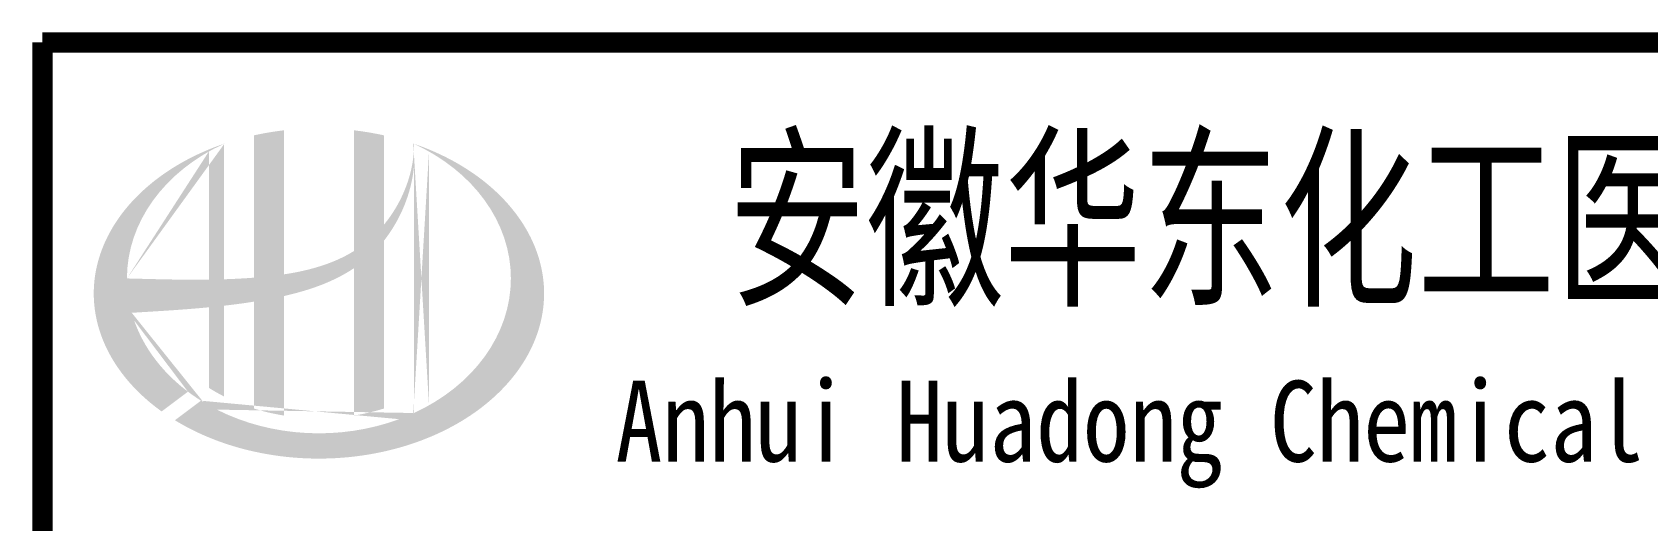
# Model space of a CAD drawing. Extents: x 5396719 to 5510122, y -514120 to -238224.
# Drawn here: x 5489149 to 5494745, y -417394 to -415702 of the extents above; entities that cross this region are included whole.
import ezdxf
from ezdxf.enums import TextEntityAlignment as Align

# ---------------------------------------------------------------- set-up
doc = ezdxf.new("R2010")
doc.units = 0
doc.header["$LTSCALE"] = 1000
doc.header["$MEASUREMENT"] = 0
doc.layers.get('0').update_dxf_attribs({"linetype": 'CONTINUOUS'})
doc.styles.add('宋体', font='', dxfattribs={"width": 0.7})
doc.styles.get('宋体').set_extended_font_data('SimSun')

msp = doc.modelspace()

# ---------------------------------------------------------------- hatches: boundary and pattern name
h = msp.add_hatch(color=256)
edge = h.paths.add_edge_path()
edge.add_spline(control_points=[(5490020.5, -416615.7), (5490026.6, -416614.3), (5490032.7, -416612.9), (5490081.8, -416601), (5490124.4, -416588), (5490199.4, -416556.9), (5490232.3, -416539.9), (5490263.2, -416519.3)], knot_values=[61.629012, 61.629012, 61.629012, 61.629012, 63.330431, 63.330431, 75.353634, 75.353634, 85.398649, 85.398649, 85.398649, 85.398649], degree=3, periodic=0)
edge.add_line((5490263.2, -416519.3), (5490263.2, -417029.5))
edge.add_spline(control_points=[(5490263.2, -417029.5), (5490280.3, -417026.8), (5490297.3, -417023.5), (5490332.1, -417015.4), (5490349.8, -417010.6), (5490367.2, -417005.1)], knot_values=[4.908456, 4.908456, 4.908456, 4.908456, 4.992821, 4.992821, 5.083034, 5.083034, 5.083034, 5.083034], degree=3, periodic=0)
edge.add_line((5490367.2, -417005.1), (5490367.2, -416423.7))
edge.add_spline(control_points=[(5490367.2, -416423.7), (5490375.8, -416412.7), (5490384, -416401.4), (5490410.1, -416361.7), (5490425.8, -416331.8), (5490455, -416259), (5490466.2, -416215.2), (5490470.9, -416169.9), (5490471.1, -416168.6), (5490471.2, -416167.3)], knot_values=[97.991744, 97.991744, 97.991744, 97.991744, 101.64219, 101.64219, 110.337975, 110.337975, 121.934322, 121.934322, 122.270691, 122.270691, 122.270691, 122.270691], degree=3, periodic=0)
edge.add_line((5490471.2, -416167.3), (5490471.2, -416096.9))
edge.add_spline(control_points=[(5490471.2, -416096.9), (5490471.1, -416104.6), (5490470.7, -416112.2), (5490470.2, -416119.9)], knot_values=[126.194075, 126.194075, 126.194075, 126.194075, 128.396762, 128.396762, 128.396762, 128.396762], degree=3, periodic=0)
edge.add_spline(control_points=[(5490470.2, -416119.9), (5490469.7, -416126.1), (5490469.1, -416132.3), (5490468.3, -416138.6)], knot_values=[124.417049, 124.417049, 124.417049, 124.417049, 126.194075, 126.194075, 126.194075, 126.194075], degree=3, periodic=0)
edge.add_spline(control_points=[(5490468.3, -416138.6), (5490467.2, -416147.7), (5490465.7, -416156.8), (5490463.9, -416165.9)], knot_values=[121.80529, 121.80529, 121.80529, 121.80529, 124.417049, 124.417049, 124.417049, 124.417049], degree=3, periodic=0)
edge.add_spline(control_points=[(5490463.9, -416165.9), (5490461.5, -416178.1), (5490458.6, -416190.2), (5490455.1, -416202.2)], knot_values=[118.31574, 118.31574, 118.31574, 118.31574, 121.80529, 121.80529, 121.80529, 121.80529], degree=3, periodic=0)
edge.add_spline(control_points=[(5490455.1, -416202.2), (5490451.6, -416214.3), (5490447.5, -416226.3), (5490443, -416238.2)], knot_values=[114.795988, 114.795988, 114.795988, 114.795988, 118.31574, 118.31574, 118.31574, 118.31574], degree=3, periodic=0)
edge.add_spline(control_points=[(5490443, -416238.2), (5490438.5, -416249.9), (5490433.5, -416261.4), (5490428.1, -416272.8)], knot_values=[111.329641, 111.329641, 111.329641, 111.329641, 114.795988, 114.795988, 114.795988, 114.795988], degree=3, periodic=0)
edge.add_spline(control_points=[(5490428.1, -416272.8), (5490422.6, -416284.3), (5490416.6, -416295.7), (5490410.1, -416306.7)], knot_values=[107.79529, 107.79529, 107.79529, 107.79529, 111.329641, 111.329641, 111.329641, 111.329641], degree=3, periodic=0)
edge.add_spline(control_points=[(5490410.1, -416306.7), (5490403.8, -416317.6), (5490397.1, -416328.1), (5490389.9, -416338.4)], knot_values=[104.343579, 104.343579, 104.343579, 104.343579, 107.79529, 107.79529, 107.79529, 107.79529], degree=3, periodic=0)
edge.add_spline(control_points=[(5490389.9, -416338.4), (5490382.7, -416348.8), (5490375.1, -416358.8), (5490367.2, -416368.5)], knot_values=[100.8507, 100.8507, 100.8507, 100.8507, 104.343579, 104.343579, 104.343579, 104.343579], degree=3, periodic=0)
edge.add_line((5490367.2, -416368.5), (5490367.2, -416059.2))
edge.add_spline(control_points=[(5490367.2, -416059.2), (5490333.1, -416051.7), (5490298.3, -416045.8), (5490263.2, -416041.7)], knot_values=[4.423999, 4.423999, 4.423999, 4.423999, 4.558741, 4.558741, 4.558741, 4.558741], degree=3, periodic=0)
edge.add_line((5490263.2, -416041.7), (5490263.2, -416459.8))
edge.add_spline(control_points=[(5490263.2, -416459.8), (5490191.2, -416504.4), (5490107, -416527.6), (5490020.5, -416540.6)], knot_values=[63.246215, 63.246215, 63.246215, 63.246215, 87.689124, 87.689124, 87.689124, 87.689124], degree=3, periodic=0)
edge.add_line((5490020.5, -416540.6), (5490020.5, -416041.7))
edge.add_spline(control_points=[(5490020.5, -416041.7), (5489985.3, -416045.8), (5489950.6, -416051.7), (5489916.5, -416059.2)], knot_values=[4.866038, 4.866038, 4.866038, 4.866038, 5.000777, 5.000777, 5.000777, 5.000777], degree=3, periodic=0)
edge.add_line((5489916.5, -416059.2), (5489916.5, -416552.1))
edge.add_spline(control_points=[(5489916.5, -416552.1), (5489914.8, -416552.2), (5489879.9, -416554.8), (5489845.3, -416556.6), (5489812.5, -416557.6)], knot_values=[43.657356, 43.657356, 43.657356, 43.657356, 44.134253, 53.497092, 53.497092, 53.497092, 53.497092], degree=3, periodic=0)
edge.add_line((5489812.5, -416557.6), (5489812.5, -416088.5))
edge.add_spline(control_points=[(5489812.5, -416088.5), (5489795.5, -416094.3), (5489778.7, -416100.6), (5489762.3, -416107.4)], knot_values=[5.14157, 5.14157, 5.14157, 5.14157, 5.212921, 5.212921, 5.212921, 5.212921], degree=3, periodic=0)
edge.add_spline(control_points=[(5489762.3, -416107.4), (5489755.4, -416110.2), (5489748.6, -416113.1), (5489716.3, -416127.3), (5489691.8, -416139.5), (5489668.3, -416152.7)], knot_values=[5.212921, 5.212921, 5.212921, 5.212921, 5.24296, 5.24296, 5.355623, 5.355623, 5.355623, 5.355623], degree=3, periodic=0)
edge.add_spline(control_points=[(5489668.3, -416152.7), (5489653.4, -416161.1), (5489639, -416169.8), (5489625, -416178.9)], knot_values=[5.355623, 5.355623, 5.355623, 5.355623, 5.426974, 5.426974, 5.426974, 5.426974], degree=3, periodic=0)
edge.add_spline(control_points=[(5489625, -416178.9), (5489617.6, -416183.8), (5489610.3, -416188.7), (5489596.8, -416198.2), (5489590.6, -416202.7), (5489584.4, -416207.3)], knot_values=[5.426974, 5.426974, 5.426974, 5.426974, 5.464765, 5.464765, 5.498325, 5.498325, 5.498325, 5.498325], degree=3, periodic=0)
edge.add_spline(control_points=[(5489584.4, -416207.3), (5489558.4, -416226.9), (5489534.3, -416247.7), (5489512.4, -416269.7)], knot_values=[5.498325, 5.498325, 5.498325, 5.498325, 5.641027, 5.641027, 5.641027, 5.641027], degree=3, periodic=0)
edge.add_spline(control_points=[(5489512.4, -416269.7), (5489505.4, -416276.7), (5489498.6, -416283.8), (5489478.2, -416306.4), (5489465.3, -416322.2), (5489453.5, -416338.4)], knot_values=[5.641027, 5.641027, 5.641027, 5.641027, 5.686569, 5.686569, 5.783729, 5.783729, 5.783729, 5.783729], degree=3, periodic=0)
edge.add_spline(control_points=[(5489453.5, -416338.4), (5489438.4, -416359.2), (5489425.1, -416380.6), (5489412, -416405.6), (5489410.4, -416408.7), (5489408.8, -416411.9)], knot_values=[5.783729, 5.783729, 5.783729, 5.783729, 5.908374, 5.908374, 5.92643, 5.92643, 5.92643, 5.92643], degree=3, periodic=0)
edge.add_spline(control_points=[(5489408.8, -416411.9), (5489396.3, -416437), (5489386.3, -416462.7), (5489378.8, -416488.6)], knot_values=[5.92643, 5.92643, 5.92643, 5.92643, 6.069132, 6.069132, 6.069132, 6.069132], degree=3, periodic=0)
edge.add_spline(control_points=[(5489378.8, -416488.6), (5489375.6, -416499.7), (5489372.8, -416510.9), (5489367.4, -416537), (5489365.2, -416552.1), (5489363.7, -416567.1)], knot_values=[6.069132, 6.069132, 6.069132, 6.069132, 6.130179, 6.130179, 6.211834, 6.211834, 6.211834, 6.211834], degree=3, periodic=0)
edge.add_spline(control_points=[(5489363.7, -416567.1), (5489362.5, -416580.3), (5489361.8, -416593.5), (5489361.8, -416606.7)], knot_values=[6.211834, 6.211834, 6.211834, 6.211834, 6.283185, 6.283185, 6.283185, 6.283185], degree=3, periodic=0)
edge.add_spline(control_points=[(5489361.8, -416606.7), (5489361.8, -416616), (5489362.2, -416625.4), (5489362.8, -416634.7)], knot_values=[6.283185, 6.283185, 6.283185, 6.283185, 6.333655, 6.333655, 6.333655, 6.333655], degree=3, periodic=0)
edge.add_spline(control_points=[(5489362.8, -416634.7), (5489364, -416653.3), (5489366.6, -416671.9), (5489370.3, -416690.5)], knot_values=[6.333655, 6.333655, 6.333655, 6.333655, 6.434594, 6.434594, 6.434594, 6.434594], degree=3, periodic=0)
edge.add_spline(control_points=[(5489370.3, -416690.5), (5489370.6, -416691.7), (5489370.8, -416692.9), (5489374.8, -416711.4), (5489379.5, -416728.6), (5489385.4, -416745.6)], knot_values=[6.434594, 6.434594, 6.434594, 6.434594, 6.441278, 6.441278, 6.535532, 6.535532, 6.535532, 6.535532], degree=3, periodic=0)
edge.add_spline(control_points=[(5489385.4, -416745.6), (5489391.6, -416763.8), (5489399.1, -416781.9), (5489407.9, -416799.7)], knot_values=[6.535532, 6.535532, 6.535532, 6.535532, 6.636471, 6.636471, 6.636471, 6.636471], degree=3, periodic=0)
edge.add_spline(control_points=[(5489407.9, -416799.7), (5489410.1, -416804.1), (5489412.4, -416808.6), (5489421.7, -416826.2), (5489429.4, -416839.3), (5489437.8, -416852.1)], knot_values=[6.636471, 6.636471, 6.636471, 6.636471, 6.661894, 6.661894, 6.73741, 6.73741, 6.73741, 6.73741], degree=3, periodic=0)
edge.add_spline(control_points=[(5489437.8, -416852.1), (5489449, -416869.3), (5489461.3, -416886.1), (5489474.9, -416902.5)], knot_values=[6.73741, 6.73741, 6.73741, 6.73741, 6.838349, 6.838349, 6.838349, 6.838349], degree=3, periodic=0)
edge.add_spline(control_points=[(5489474.9, -416902.5), (5489480.8, -416909.6), (5489486.9, -416916.7), (5489501.5, -416932.6), (5489510, -416941.5), (5489518.9, -416950.1)], knot_values=[6.838349, 6.838349, 6.838349, 6.838349, 6.88251, 6.88251, 6.939288, 6.939288, 6.939288, 6.939288], degree=3, periodic=0)
edge.add_spline(control_points=[(5489518.9, -416950.1), (5489534.7, -416965.5), (5489551.5, -416980.3), (5489569.4, -416994.5)], knot_values=[6.939288, 6.939288, 6.939288, 6.939288, 7.040227, 7.040227, 7.040227, 7.040227], degree=3, periodic=0)
edge.add_spline(control_points=[(5489569.4, -416994.5), (5489578.4, -417001.6), (5489587.6, -417008.6), (5489597, -417015.3)], knot_values=[7.040227, 7.040227, 7.040227, 7.040227, 7.090696, 7.090696, 7.090696, 7.090696], degree=3, periodic=0)
edge.add_line((5489597, -417015.3), (5489688.2, -416947))
edge.add_ellipse((5490141.8, -416554.7), major_axis=(665, 0), ratio=0.806676, start_angle=192.819, end_angle=226.9853, ccw=False)
edge.add_spline(control_points=[(5489493.4, -416673.7), (5489517.4, -416672.2), (5489541.5, -416670.8), (5489630.2, -416665.3), (5489695, -416661), (5489760.5, -416654.6)], knot_values=[11.398263, 11.398263, 11.398263, 11.398263, 18.40729, 18.40729, 37.18094, 37.18094, 37.18094, 37.18094], degree=3, periodic=0)
edge.add_line((5489760.5, -416654.6), (5489760.5, -416933.7))
edge.add_spline(control_points=[(5489760.5, -416933.7), (5489764.1, -416935.9), (5489767.7, -416938.1), (5489784.6, -416948.3), (5489798.4, -416955.9), (5489812.5, -416963.1)], knot_values=[4.049945, 4.049945, 4.049945, 4.049945, 4.072021, 4.072021, 4.153257, 4.153257, 4.153257, 4.153257], degree=3, periodic=0)
edge.add_line((5489812.5, -416963.1), (5489812.5, -416649.2))
edge.add_spline(control_points=[(5489812.5, -416649.2), (5489844.7, -416645.5), (5489877.1, -416641.3), (5489911.9, -416635.9), (5489914.2, -416635.5), (5489916.5, -416635.2)], knot_values=[42.135009, 42.135009, 42.135009, 42.135009, 51.307228, 51.307228, 51.948574, 51.948574, 51.948574, 51.948574], degree=3, periodic=0)
edge.add_line((5489916.5, -416635.2), (5489916.5, -417005.1))
edge.add_spline(control_points=[(5489916.5, -417005.1), (5489950.1, -417015.7), (5489985, -417023.9), (5490020.5, -417029.5)], knot_values=[4.34174, 4.34174, 4.34174, 4.34174, 4.516316, 4.516316, 4.516316, 4.516316], degree=3, periodic=0)
edge.add_line((5490020.5, -417029.5), (5490020.5, -416615.7))
edge = h.paths.add_edge_path(flags=16)
edge.add_ellipse((5490141.8, -416554.7), major_axis=(665, 0), ratio=0.806676, start_angle=124.9875, end_angle=179.999, ccw=False)
edge.add_line((5489760.5, -416115.2), (5489760.5, -416558.8))
edge.add_spline(control_points=[(5489760.5, -416558.8), (5489665.2, -416560.1), (5489571.2, -416557.1), (5489476.8, -416554.7)], knot_values=[11.27373, 11.27373, 11.27373, 11.27373, 38.687513, 38.687513, 38.687513, 38.687513], degree=3, periodic=0)
edge = h.paths.add_edge_path()
edge.add_spline(control_points=[(5489643, -417045.8), (5489674.1, -417064.8), (5489707.2, -417082.1), (5489791.8, -417119.3), (5489845.1, -417137.2), (5489955.8, -417163.7), (5490013.3, -417172.5), (5490129.4, -417180.2), (5490188.1, -417179.3), (5490303.7, -417167.8), (5490360.5, -417157.3), (5490469.6, -417127.2), (5490521.7, -417107.7), (5490618.6, -417060.8), (5490663.4, -417033.5), (5490743.3, -416972.5), (5490778.5, -416939), (5490837.8, -416867.5), (5490862, -416829.6), (5490898.3, -416751.5), (5490910.6, -416711.3), (5490923.2, -416630.1), (5490923.5, -416589.1), (5490912, -416507.6), (5490900.2, -416467.1), (5490864.6, -416388.4), (5490840.8, -416350.2), (5490782, -416278), (5490746.9, -416244), (5490667.1, -416182.4), (5490622.4, -416154.7), (5490541.2, -416114.9), (5490506.8, -416100.7), (5490471.2, -416088.5)], knot_values=[0.886421, 0.886421, 0.886421, 0.886421, 1.040557, 1.040557, 1.261172, 1.261172, 1.481788, 1.481788, 1.702404, 1.702404, 1.92302, 1.92302, 2.143636, 2.143636, 2.364252, 2.364252, 2.584868, 2.584868, 2.805484, 2.805484, 3.026099, 3.026099, 3.246715, 3.246715, 3.46852, 3.46852, 3.690325, 3.690325, 3.91213, 3.91213, 4.133935, 4.133935, 4.283209, 4.283209, 4.283209, 4.283209], degree=3, periodic=0)
edge.add_line((5490471.2, -416088.5), (5490471.2, -416088.5))
edge.add_spline(control_points=[(5490471.2, -416088.6), (5490471.2, -416091.4), (5490471.2, -416094.1), (5490471.2, -416096.9)], knot_values=[128.396762, 128.396762, 128.396762, 128.396762, 129.192193, 129.192193, 129.192193, 129.192193], degree=3, periodic=0)
edge.add_line((5490471.2, -416096.9), (5490471.2, -417020.8))
edge.add_ellipse((5490141.8, -416554.7), major_axis=(665, 0), ratio=0.806676, start_angle=232.1054, end_angle=299.6833, ccw=False)
edge.add_line((5489733.4, -416978.1), (5489643, -417045.8))
edge = h.paths.add_edge_path(flags=16)
edge.add_ellipse((5490141.8, -416554.7), major_axis=(665, 0), ratio=0.806676, start_angle=304.9875, end_angle=415.0121, ccw=False)
edge.add_line((5490523.2, -416994.2), (5490523.2, -416115.2))

# ---------------------------------------------------------------- linework, layer by layer
at = {"const_width": 70}
for points in [[(5489184, -415737.3), (5489184, -421737.3)], [(5507184, -415737.3), (5489184, -415737.3)]]:
    msp.add_lwpolyline(points, dxfattribs=at)

# ---------------------------------------------------------------- texts
at = {"style": '宋体'}
for s, height, width, p in [('安徽华东化工医药工程有限责任公司', 500, 0.7, (5495378.9, -416337.3)), ('Anhui Huadong Chemical & Medical Engineering Co.,Ltd', 280, 0.85, (5495378.9, -417087.3))]:
    msp.add_text(s, height=height, dxfattribs=dict(at, width=width)).set_placement(p, align=Align.MIDDLE)

doc.saveas('drawing.dxf')
